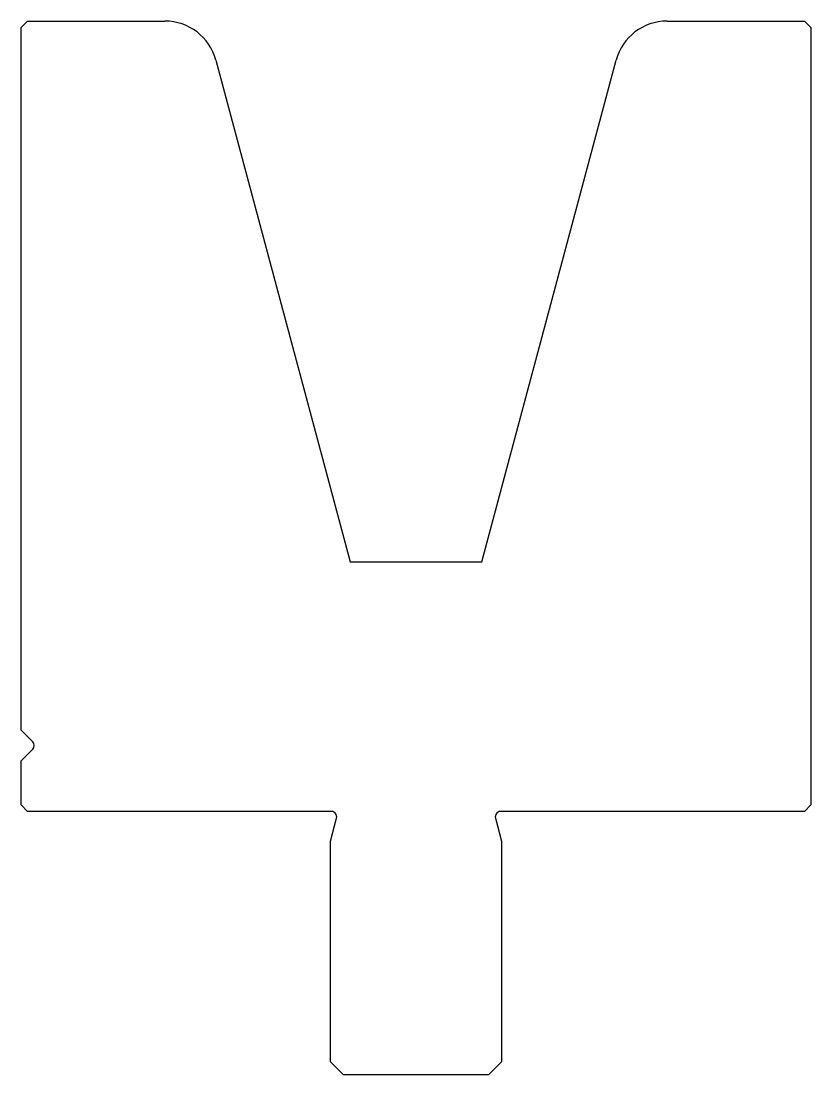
# Model space of a CAD drawing. Header units: metres. Extents: x -29.3 to 30.7, y -55 to 25.
import ezdxf

# ---------------------------------------------------------------- set-up
doc = ezdxf.new("R2010")
doc.units = ezdxf.units.M

msp = doc.modelspace()

# ---------------------------------------------------------------- linework, layer by layer
for p, q in [((-28.78375, 25.028759), (-29.28375, 24.528759)), ((-28.78375, 25.028759), (-18.353058, 25.028759)), ((19.785558, 25.028759), (30.21625, 25.028759)), ((30.71625, 24.528759), (30.21625, 25.028759)), ((-29.28375, -28.805556), (-29.28375, 24.528759)), ((30.71625, 24.528759), (30.71625, -34.471241)), ((-14.489355, 22.064035), (-4.28375, -16.0238)), ((5.71625, -16.0238), (15.921855, 22.064035)), ((-4.28375, -16.0238), (5.71625, -16.0238)), ((-28.400907, -29.688399), (-29.28375, -28.805556)), ((-29.28375, -31.136927), (-28.400907, -30.254084)), ((-29.28375, -34.471241), (-29.28375, -31.136927)), ((-29.28375, -34.471241), (-28.78375, -34.971241)), ((-5.70375, -34.971241), (-28.78375, -34.971241)), ((30.21625, -34.971241), (7.13625, -34.971241)), ((30.21625, -34.971241), (30.71625, -34.471241)), ((-5.78375, -37.215287), (-5.31738, -35.474769)), ((6.74988, -35.474769), (7.21625, -37.215287)), ((-5.78375, -53.971241), (-5.78375, -37.215287)), ((7.21625, -37.215287), (7.21625, -53.971241)), ((-5.78375, -53.971241), (-4.78375, -54.971241)), ((6.21625, -54.971241), (7.21625, -53.971241)), ((6.21625, -54.971241), (-4.78375, -54.971241))]:
    msp.add_line(p, q)
for centre, radius, start, end in [((-18.353058, 21.028759), 4, 15, 90), ((19.785558, 21.028759), 4, 90, 165), ((-28.68375, -29.971241), 0.4, 315, 45), ((-5.70375, -35.371241), 0.4, 345, 90), ((7.13625, -35.371241), 0.4, 90, 195)]:
    msp.add_arc(centre, radius, start, end)

doc.saveas('drawing.dxf')
